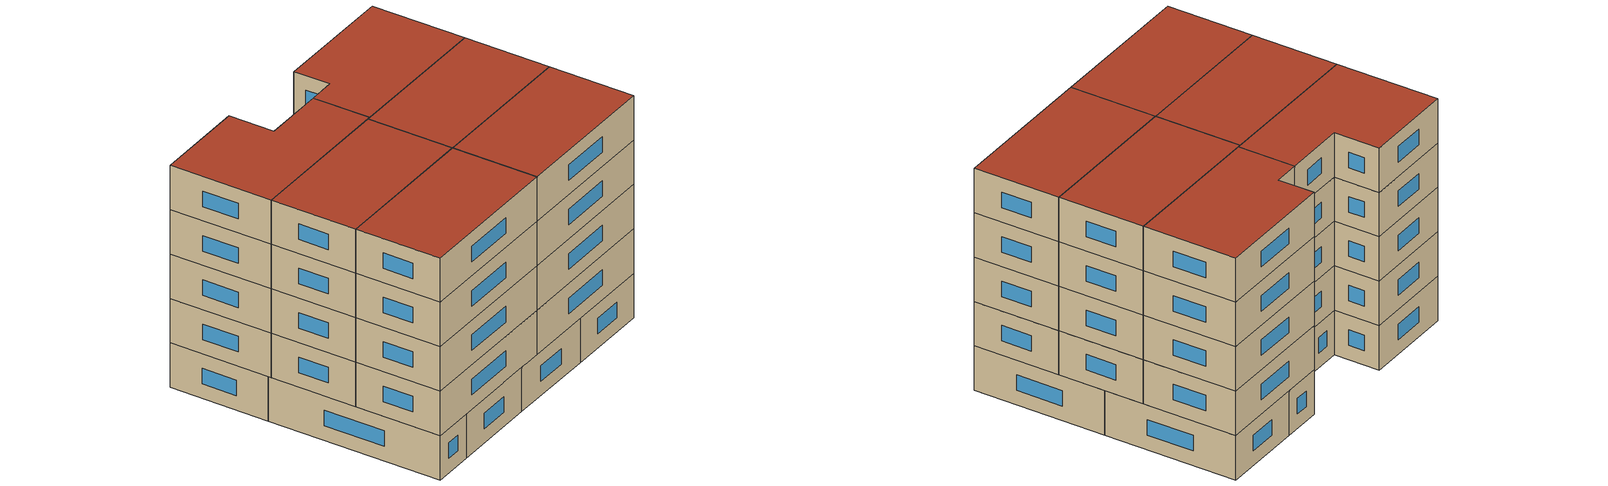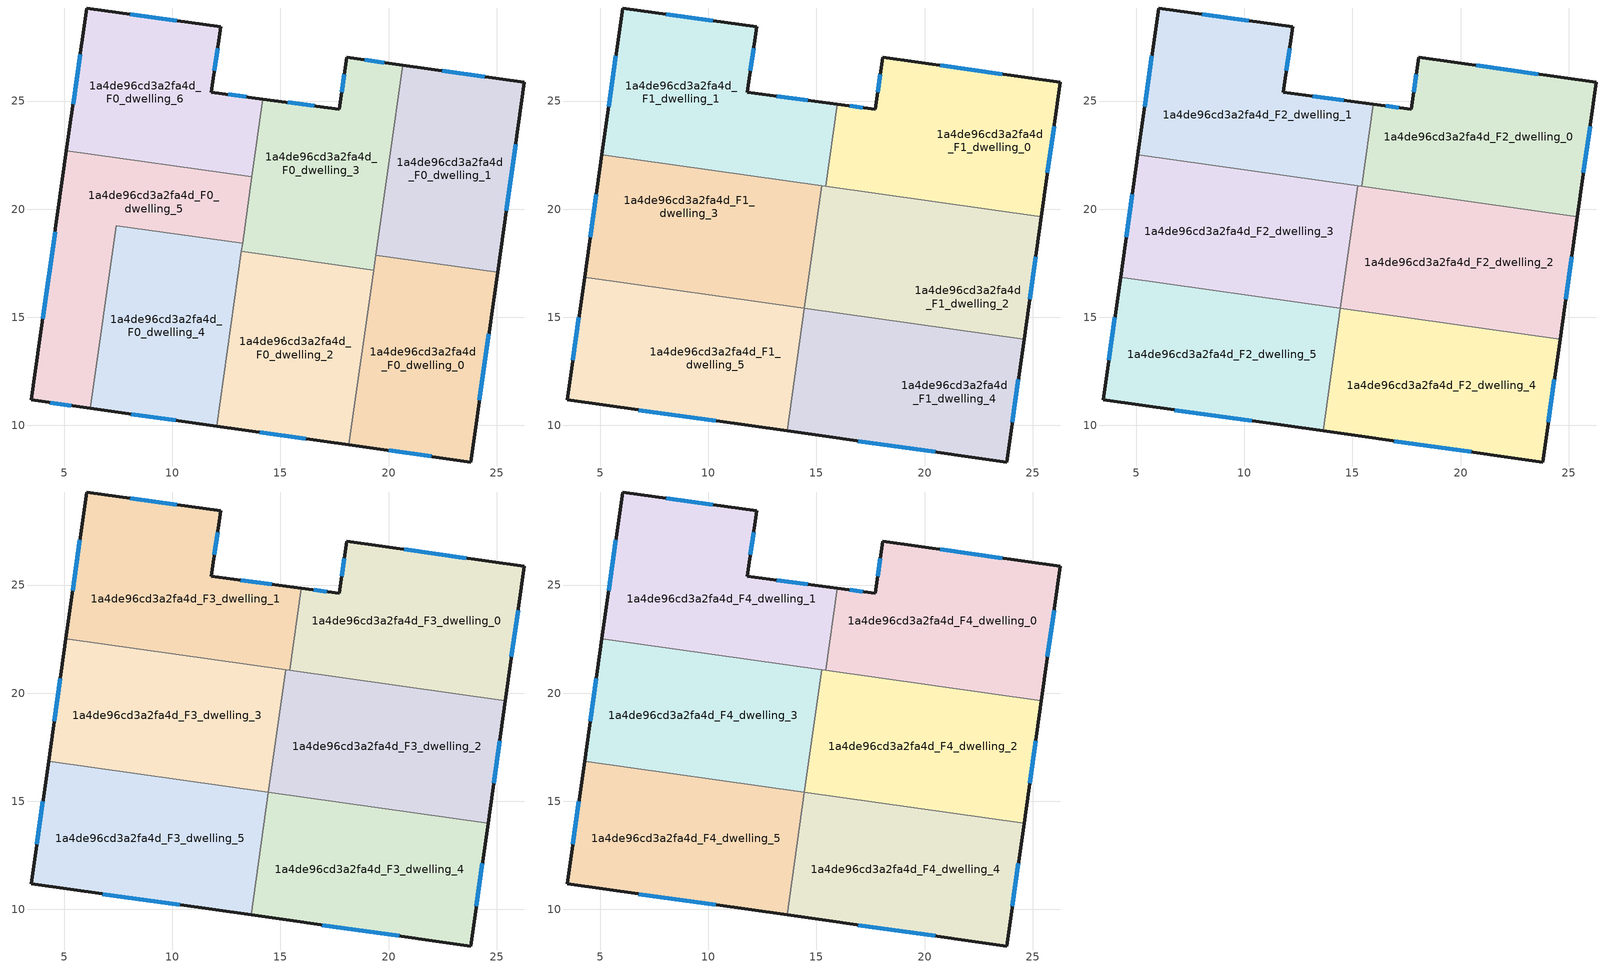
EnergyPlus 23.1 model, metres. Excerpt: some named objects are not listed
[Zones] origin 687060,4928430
1a4de96cd3a2fa4d_F0_dwelling_0
 floor ground (EU_floor_Construction): 25.04,17.08 23.8,8.31 18.17,9.11 19.41,17.88 z0
 wall outside (EU_wall_Construction): 18.17,9.11 23.8,8.31 25.04,17.08 z0:3
 wall to 1a4de96cd3a2fa4d_F0_dwelling_1 (EU_wall_Construction): 25.04,17.08 19.41,17.88 z0:3
 wall to 1a4de96cd3a2fa4d_F0_dwelling_2 (EU_wall_Construction): 19.31,17.18 18.17,9.11 z0:3
 wall to 1a4de96cd3a2fa4d_F0_dwelling_3 (EU_wall_Construction): 19.41,17.88 19.31,17.18 z0:3
 window (EU_Window_Construction): 24.2,11.16 24.64,14.23 / 20,8.85 21.97,8.57 z0.98:2.02
1a4de96cd3a2fa4d_F0_dwelling_1
 floor ground (EU_floor_Construction): 26.27,25.86 25.04,17.08 19.41,17.88 20.65,26.66 z0
 wall outside (EU_wall_Construction): 25.04,17.08 26.27,25.86 20.65,26.66 z0:3
 wall to 1a4de96cd3a2fa4d_F0_dwelling_3 (EU_wall_Construction): 20.65,26.66 19.41,17.88 z0:3
 window (EU_Window_Construction): 25.44,19.94 25.87,23.01 / 24.44,26.12 22.48,26.4 z0.98:2.02
1a4de96cd3a2fa4d_F0_dwelling_2
 floor ground (EU_floor_Construction): 19.31,17.18 18.17,9.11 12.06,9.97 13.2,18.05 z0
 wall outside (EU_wall_Construction): 12.06,9.97 18.17,9.11 z0:3
 wall to 1a4de96cd3a2fa4d_F0_dwelling_3 (EU_wall_Construction): 19.31,17.18 13.2,18.05 z0:3
 wall to 1a4de96cd3a2fa4d_F0_dwelling_4 (EU_wall_Construction): 13.2,18.05 12.06,9.97 z0:3
 window (EU_Window_Construction): 14.04,9.69 16.18,9.39 z0.98:2.02
 ceiling adiabatic (EU_roof_Construction): 18.97,14.78 19.31,17.18 14.78,17.82 14.44,15.42 12.86,15.64 12.06,9.97 13.64,9.75 14.44,15.42 z3
1a4de96cd3a2fa4d_F0_dwelling_3
 floor ground (EU_floor_Construction): 20.65,26.66 19.31,17.18 13.2,18.05 14.19,25.09 17.72,24.62 18.06,27.02 z0
 wall outside (EU_wall_Construction): 20.65,26.66 18.06,27.02 17.72,24.62 14.19,25.09 z0:3
 wall to 1a4de96cd3a2fa4d_F0_dwelling_6 (EU_wall_Construction): 14.19,25.09 13.68,21.49 z0:3
 wall to 1a4de96cd3a2fa4d_F0_dwelling_5 (EU_wall_Construction): 13.68,21.49 13.25,18.42 z0:3
 wall to 1a4de96cd3a2fa4d_F0_dwelling_4 (EU_wall_Construction): 13.25,18.42 13.2,18.05 z0:3
 window (EU_Window_Construction): 16.57,24.77 15.34,24.94 / 17.95,26.24 17.83,25.4 / 19.81,26.77 18.9,26.9 z0.98:2.02
1a4de96cd3a2fa4d_F0_dwelling_4
 floor ground (EU_floor_Construction): 13.25,18.42 12.06,9.97 6.21,10.8 7.4,19.24 z0
 wall outside (EU_wall_Construction): 6.21,10.8 12.06,9.97 z0:3
 wall to 1a4de96cd3a2fa4d_F0_dwelling_5 (EU_wall_Construction): 13.25,18.42 7.4,19.24 6.21,10.8 z0:3
 window (EU_Window_Construction): 8.11,10.53 10.15,10.24 z0.98:2.02
 ceiling adiabatic (EU_roof_Construction): 12.06,9.97 12.86,15.64 7.01,16.47 6.21,10.8 z3
1a4de96cd3a2fa4d_F0_dwelling_5
 floor ground (EU_floor_Construction): 13.68,21.49 13.25,18.42 7.4,19.24 6.21,10.8 3.48,11.18 5.11,22.71 z0
 wall outside (EU_wall_Construction): 5.11,22.71 3.48,11.18 6.21,10.8 z0:3
 wall to 1a4de96cd3a2fa4d_F0_dwelling_6 (EU_wall_Construction): 13.68,21.49 5.11,22.71 z0:3
 window (EU_Window_Construction): 4.37,11.06 5.32,10.92 / 4.58,18.96 4.01,14.93 z0.98:2.02
1a4de96cd3a2fa4d_F0_dwelling_6
 floor ground (EU_floor_Construction): 12.23,28.43 11.8,25.41 14.19,25.09 13.68,21.49 5.11,22.71 6.04,29.3 z0
 wall outside (EU_wall_Construction): 14.19,25.09 11.8,25.41 12.23,28.43 6.04,29.3 5.11,22.71 z0:3
 window (EU_Window_Construction): 5.74,27.16 5.41,24.85 / 10.22,28.71 8.06,29.02 / 11.94,26.39 12.09,27.45 / 13.41,25.2 12.58,25.31 z0.98:2.02
1a4de96cd3a2fa4d_F1_dwelling_0
 floor to 1a4de96cd3a2fa4d_F0_dwelling_1 (EU_floor_Construction): 26.27,25.86 25.4,19.66 19.77,20.45 20.65,26.66 z3
 floor to 1a4de96cd3a2fa4d_F0_dwelling_3 (EU_floor_Construction): 20.65,26.66 19.77,20.45 15.43,21.07 15.96,24.86 17.72,24.62 18.06,27.02 z3
 wall outside (EU_wall_Construction): 25.4,19.66 26.27,25.86 18.06,27.02 17.72,24.62 15.96,24.86 z3:6
 wall to 1a4de96cd3a2fa4d_F1_dwelling_1 (EU_wall_Construction): 15.96,24.86 15.43,21.07 z3:6
 wall to 1a4de96cd3a2fa4d_F1_dwelling_2 (EU_wall_Construction): 15.43,21.07 25.4,19.66 z3:6
 window (EU_Window_Construction): 17.15,24.7 16.54,24.78 / 17.95,26.24 17.83,25.4 / 23.6,26.24 20.73,26.64 / 25.68,21.67 25.99,23.84 z3.98:5.02
1a4de96cd3a2fa4d_F1_dwelling_1
 floor to 1a4de96cd3a2fa4d_F0_dwelling_6 (EU_floor_Construction): 12.23,28.43 11.8,25.41 14.19,25.09 13.68,21.49 5.11,22.7 6.04,29.3 z3
 floor to 1a4de96cd3a2fa4d_F0_dwelling_3 (EU_floor_Construction): 15.96,24.86 15.43,21.07 13.66,21.31 14.19,25.09 z3
 floor to 1a4de96cd3a2fa4d_F0_dwelling_5 (EU_floor_Construction): 13.68,21.49 13.66,21.32 5.08,22.53 5.11,22.7 z3
 wall outside (EU_wall_Construction): 15.96,24.86 11.8,25.41 12.23,28.43 6.04,29.3 5.08,22.53 z3:6
 wall to 1a4de96cd3a2fa4d_F1_dwelling_3 (EU_wall_Construction): 5.08,22.53 15.24,21.09 z3:6
 wall to 1a4de96cd3a2fa4d_F1_dwelling_2 (EU_wall_Construction): 15.24,21.09 15.43,21.06 z3:6
 window (EU_Window_Construction): 11.94,26.39 12.09,27.45 / 14.61,25.04 13.16,25.23 / 5.73,27.1 5.4,24.73 / 10.22,28.71 8.06,29.02 z3.98:5.02
1a4de96cd3a2fa4d_F1_dwelling_2
 floor to 1a4de96cd3a2fa4d_F0_dwelling_0 (EU_floor_Construction): 25.04,17.08 24.6,13.98 18.97,14.78 19.41,17.88 z3
 floor to 1a4de96cd3a2fa4d_F0_dwelling_1 (EU_floor_Construction): 25.4,19.66 25.04,17.08 19.41,17.88 19.77,20.45 z3
 floor to 1a4de96cd3a2fa4d_F0_dwelling_3 (EU_floor_Construction): 19.77,20.45 19.31,17.18 14.78,17.82 15.24,21.09 z3
 floor adiabatic (EU_floor_Construction): 19.31,17.18 18.97,14.78 14.44,15.42 14.78,17.82 z3
 wall outside (EU_wall_Construction): 24.6,13.98 25.4,19.66 z3:6
 wall to 1a4de96cd3a2fa4d_F1_dwelling_3 (EU_wall_Construction): 15.24,21.09 14.44,15.42 z3:6
 wall to 1a4de96cd3a2fa4d_F1_dwelling_4 (EU_wall_Construction): 14.44,15.42 24.6,13.98 z3:6
 window (EU_Window_Construction): 24.86,15.83 25.14,17.81 z3.98:5.02
1a4de96cd3a2fa4d_F1_dwelling_3
 floor to 1a4de96cd3a2fa4d_F0_dwelling_3 (EU_floor_Construction): 15.24,21.09 14.78,17.82 13.2,18.05 13.66,21.31 z3
 floor to 1a4de96cd3a2fa4d_F0_dwelling_5 (EU_floor_Construction): 13.66,21.31 13.25,18.42 7.4,19.24 7.01,16.47 4.28,16.85 5.08,22.53 z3
 floor to 1a4de96cd3a2fa4d_F0_dwelling_4 (EU_floor_Construction): 13.25,18.42 12.86,15.64 7.01,16.47 7.4,19.24 z3
 floor to 1a4de96cd3a2fa4d_F0_dwelling_2 (EU_floor_Construction): 14.78,17.82 14.44,15.42 12.86,15.64 13.2,18.05 z3
 wall outside (EU_wall_Construction): 5.08,22.53 4.28,16.85 z3:6
 wall to 1a4de96cd3a2fa4d_F1_dwelling_5 (EU_wall_Construction): 4.28,16.85 14.44,15.42 z3:6
 window (EU_Window_Construction): 4.82,20.68 4.54,18.7 z3.98:5.02
1a4de96cd3a2fa4d_F1_dwelling_4
 floor to 1a4de96cd3a2fa4d_F0_dwelling_0 (EU_floor_Construction): 24.6,13.98 23.8,8.31 18.17,9.11 18.97,14.78 z3
 floor to 1a4de96cd3a2fa4d_F0_dwelling_2 (EU_floor_Construction): 18.97,14.78 18.17,9.11 13.64,9.75 14.44,15.42 z3
 wall outside (EU_wall_Construction): 13.64,9.75 23.8,8.31 24.6,13.98 z3:6
 wall to 1a4de96cd3a2fa4d_F1_dwelling_5 (EU_wall_Construction): 14.44,15.42 13.64,9.75 z3:6
 window (EU_Window_Construction): 24.06,10.16 24.34,12.14 / 16.95,9.28 20.5,8.78 z3.98:5.02
1a4de96cd3a2fa4d_F1_dwelling_5
 floor to 1a4de96cd3a2fa4d_F0_dwelling_5 (EU_floor_Construction): 7.01,16.47 6.21,10.8 3.48,11.18 4.28,16.85 z3
 floor adiabatic (EU_floor_Construction): 14.44,15.42 13.64,9.75 6.21,10.8 7.01,16.47 z3
 wall outside (EU_wall_Construction): 4.28,16.85 3.48,11.18 13.64,9.75 z3:6
 window (EU_Window_Construction): 6.79,10.71 10.34,10.21 / 4.02,15.01 3.74,13.03 z3.98:5.02
1a4de96cd3a2fa4d_F2_dwelling_0
 floor to 1a4de96cd3a2fa4d_F1_dwelling_0 (EU_floor_Construction): 26.27,25.86 25.4,19.66 15.43,21.07 15.96,24.86 17.72,24.62 18.06,27.02 z6
 wall outside (EU_wall_Construction): 25.4,19.66 26.27,25.86 18.06,27.02 17.72,24.62 15.96,24.86 z6:9
 wall to 1a4de96cd3a2fa4d_F2_dwelling_1 (EU_wall_Construction): 15.96,24.86 15.43,21.07 z6:9
 wall to 1a4de96cd3a2fa4d_F2_dwelling_2 (EU_wall_Construction): 15.43,21.07 25.4,19.66 z6:9
 window (EU_Window_Construction): 17.15,24.7 16.54,24.78 / 17.95,26.24 17.83,25.4 / 23.6,26.24 20.73,26.64 / 25.68,21.67 25.99,23.84 z6.98:8.02
1a4de96cd3a2fa4d_F2_dwelling_1
 floor to 1a4de96cd3a2fa4d_F1_dwelling_1 (EU_floor_Construction): 12.23,28.43 11.8,25.41 15.96,24.86 15.43,21.07 5.08,22.53 6.04,29.3 z6
 wall outside (EU_wall_Construction): 15.96,24.86 11.8,25.41 12.23,28.43 6.04,29.3 5.08,22.53 z6:9
 wall to 1a4de96cd3a2fa4d_F2_dwelling_3 (EU_wall_Construction): 5.08,22.53 15.24,21.09 z6:9
 wall to 1a4de96cd3a2fa4d_F2_dwelling_2 (EU_wall_Construction): 15.24,21.09 15.43,21.06 z6:9
 window (EU_Window_Construction): 11.94,26.39 12.09,27.45 / 14.61,25.04 13.16,25.23 / 5.73,27.1 5.4,24.73 / 10.22,28.71 8.06,29.02 z6.98:8.02
1a4de96cd3a2fa4d_F2_dwelling_2
 floor to 1a4de96cd3a2fa4d_F1_dwelling_2 (EU_floor_Construction): 25.4,19.66 24.6,13.98 14.44,15.42 15.24,21.09 z6
 wall outside (EU_wall_Construction): 24.6,13.98 25.4,19.66 z6:9
 wall to 1a4de96cd3a2fa4d_F2_dwelling_3 (EU_wall_Construction): 15.24,21.09 14.44,15.42 z6:9
 wall to 1a4de96cd3a2fa4d_F2_dwelling_4 (EU_wall_Construction): 14.44,15.42 24.6,13.98 z6:9
 window (EU_Window_Construction): 24.86,15.83 25.14,17.81 z6.98:8.02
1a4de96cd3a2fa4d_F2_dwelling_3
 floor to 1a4de96cd3a2fa4d_F1_dwelling_3 (EU_floor_Construction): 15.24,21.09 14.44,15.42 4.28,16.85 5.08,22.53 z6
 wall outside (EU_wall_Construction): 5.08,22.53 4.28,16.85 z6:9
 wall to 1a4de96cd3a2fa4d_F2_dwelling_5 (EU_wall_Construction): 4.28,16.85 14.44,15.42 z6:9
 window (EU_Window_Construction): 4.82,20.68 4.54,18.7 z6.98:8.02
1a4de96cd3a2fa4d_F2_dwelling_4
 floor to 1a4de96cd3a2fa4d_F1_dwelling_4 (EU_floor_Construction): 24.6,13.98 23.8,8.31 13.64,9.75 14.44,15.42 z6
 wall outside (EU_wall_Construction): 13.64,9.75 23.8,8.31 24.6,13.98 z6:9
 wall to 1a4de96cd3a2fa4d_F2_dwelling_5 (EU_wall_Construction): 14.44,15.42 13.64,9.75 z6:9
 window (EU_Window_Construction): 24.06,10.16 24.34,12.14 / 16.95,9.28 20.5,8.78 z6.98:8.02
1a4de96cd3a2fa4d_F2_dwelling_5
 floor to 1a4de96cd3a2fa4d_F1_dwelling_5 (EU_floor_Construction): 14.44,15.42 13.64,9.75 3.48,11.18 4.28,16.85 z6
 wall outside (EU_wall_Construction): 4.28,16.85 3.48,11.18 13.64,9.75 z6:9
 window (EU_Window_Construction): 6.79,10.71 10.34,10.21 / 4.02,15.01 3.74,13.03 z6.98:8.02
1a4de96cd3a2fa4d_F3_dwelling_0
 floor to 1a4de96cd3a2fa4d_F2_dwelling_0 (EU_floor_Construction): 26.27,25.86 25.4,19.66 15.43,21.07 15.96,24.86 17.72,24.62 18.06,27.02 z9
 wall outside (EU_wall_Construction): 25.4,19.66 26.27,25.86 18.06,27.02 17.72,24.62 15.96,24.86 z9:12
 wall to 1a4de96cd3a2fa4d_F3_dwelling_1 (EU_wall_Construction): 15.96,24.86 15.43,21.07 z9:12
 wall to 1a4de96cd3a2fa4d_F3_dwelling_2 (EU_wall_Construction): 15.43,21.07 25.4,19.66 z9:12
 window (EU_Window_Construction): 17.15,24.7 16.54,24.78 / 17.95,26.24 17.83,25.4 / 23.6,26.24 20.73,26.64 / 25.68,21.67 25.99,23.84 z9.98:11.02
1a4de96cd3a2fa4d_F3_dwelling_1
 floor to 1a4de96cd3a2fa4d_F2_dwelling_1 (EU_floor_Construction): 12.23,28.43 11.8,25.41 15.96,24.86 15.43,21.07 5.08,22.53 6.04,29.3 z9
 wall outside (EU_wall_Construction): 15.96,24.86 11.8,25.41 12.23,28.43 6.04,29.3 5.08,22.53 z9:12
 wall to 1a4de96cd3a2fa4d_F3_dwelling_3 (EU_wall_Construction): 5.08,22.53 15.24,21.09 z9:12
 wall to 1a4de96cd3a2fa4d_F3_dwelling_2 (EU_wall_Construction): 15.24,21.09 15.43,21.06 z9:12
 window (EU_Window_Construction): 11.94,26.39 12.09,27.45 / 14.61,25.04 13.16,25.23 / 5.73,27.1 5.4,24.73 / 10.22,28.71 8.06,29.02 z9.98:11.02
1a4de96cd3a2fa4d_F3_dwelling_2
 floor to 1a4de96cd3a2fa4d_F2_dwelling_2 (EU_floor_Construction): 25.4,19.66 24.6,13.98 14.44,15.42 15.24,21.09 z9
 wall outside (EU_wall_Construction): 24.6,13.98 25.4,19.66 z9:12
 wall to 1a4de96cd3a2fa4d_F3_dwelling_3 (EU_wall_Construction): 15.24,21.09 14.44,15.42 z9:12
 wall to 1a4de96cd3a2fa4d_F3_dwelling_4 (EU_wall_Construction): 14.44,15.42 24.6,13.98 z9:12
 window (EU_Window_Construction): 24.86,15.83 25.14,17.81 z9.98:11.02
1a4de96cd3a2fa4d_F3_dwelling_3
 floor to 1a4de96cd3a2fa4d_F2_dwelling_3 (EU_floor_Construction): 15.24,21.09 14.44,15.42 4.28,16.85 5.08,22.53 z9
 wall outside (EU_wall_Construction): 5.08,22.53 4.28,16.85 z9:12
 wall to 1a4de96cd3a2fa4d_F3_dwelling_5 (EU_wall_Construction): 4.28,16.85 14.44,15.42 z9:12
 window (EU_Window_Construction): 4.82,20.68 4.54,18.7 z9.98:11.02
1a4de96cd3a2fa4d_F3_dwelling_4
 floor to 1a4de96cd3a2fa4d_F2_dwelling_4 (EU_floor_Construction): 24.6,13.98 23.8,8.31 13.64,9.75 14.44,15.42 z9
 wall outside (EU_wall_Construction): 13.64,9.75 23.8,8.31 24.6,13.98 z9:12
 wall to 1a4de96cd3a2fa4d_F3_dwelling_5 (EU_wall_Construction): 14.44,15.42 13.64,9.75 z9:12
 window (EU_Window_Construction): 24.06,10.16 24.34,12.14 / 16.95,9.28 20.5,8.78 z9.98:11.02
1a4de96cd3a2fa4d_F3_dwelling_5
 floor to 1a4de96cd3a2fa4d_F2_dwelling_5 (EU_floor_Construction): 14.44,15.42 13.64,9.75 3.48,11.18 4.28,16.85 z9
 wall outside (EU_wall_Construction): 4.28,16.85 3.48,11.18 13.64,9.75 z9:12
 window (EU_Window_Construction): 6.79,10.71 10.34,10.21 / 4.02,15.01 3.74,13.03 z9.98:11.02
1a4de96cd3a2fa4d_F4_dwelling_0
 floor to 1a4de96cd3a2fa4d_F3_dwelling_0 (EU_floor_Construction): 26.27,25.86 25.4,19.66 15.43,21.07 15.96,24.86 17.72,24.62 18.06,27.02 z12
 wall outside (EU_wall_Construction): 25.4,19.66 26.27,25.86 18.06,27.02 17.72,24.62 15.96,24.86 z12:15
 wall to 1a4de96cd3a2fa4d_F4_dwelling_1 (EU_wall_Construction): 15.96,24.86 15.43,21.07 z12:15
 wall to 1a4de96cd3a2fa4d_F4_dwelling_2 (EU_wall_Construction): 15.43,21.07 25.4,19.66 z12:15
 window (EU_Window_Construction): 17.15,24.7 16.54,24.78 / 17.95,26.24 17.83,25.4 / 23.6,26.24 20.73,26.64 / 25.68,21.67 25.99,23.84 z12.98:14.02
 roof outside (EU_roof_Construction): 25.4,19.66 26.27,25.86 18.06,27.02 17.72,24.62 15.96,24.86 15.43,21.07 z15
1a4de96cd3a2fa4d_F4_dwelling_1
 floor to 1a4de96cd3a2fa4d_F3_dwelling_1 (EU_floor_Construction): 12.23,28.43 11.8,25.41 15.96,24.86 15.43,21.07 5.08,22.53 6.04,29.3 z12
 wall outside (EU_wall_Construction): 15.96,24.86 11.8,25.41 12.23,28.43 6.04,29.3 5.08,22.53 z12:15
 wall to 1a4de96cd3a2fa4d_F4_dwelling_3 (EU_wall_Construction): 5.08,22.53 15.24,21.09 z12:15
 wall to 1a4de96cd3a2fa4d_F4_dwelling_2 (EU_wall_Construction): 15.24,21.09 15.43,21.06 z12:15
 window (EU_Window_Construction): 11.94,26.39 12.09,27.45 / 14.61,25.04 13.16,25.23 / 5.73,27.1 5.4,24.73 / 10.22,28.71 8.06,29.02 z12.98:14.02
 roof outside (EU_roof_Construction): 15.43,21.07 15.96,24.86 11.8,25.41 12.23,28.43 6.04,29.3 5.08,22.53 z15
1a4de96cd3a2fa4d_F4_dwelling_2
 floor to 1a4de96cd3a2fa4d_F3_dwelling_2 (EU_floor_Construction): 25.4,19.66 24.6,13.98 14.44,15.42 15.24,21.09 z12
 wall outside (EU_wall_Construction): 24.6,13.98 25.4,19.66 z12:15
 wall to 1a4de96cd3a2fa4d_F4_dwelling_3 (EU_wall_Construction): 15.24,21.09 14.44,15.42 z12:15
 wall to 1a4de96cd3a2fa4d_F4_dwelling_4 (EU_wall_Construction): 14.44,15.42 24.6,13.98 z12:15
 window (EU_Window_Construction): 24.86,15.83 25.14,17.81 z12.98:14.02
 roof outside (EU_roof_Construction): 24.6,13.98 25.4,19.66 15.24,21.09 14.44,15.42 z15
1a4de96cd3a2fa4d_F4_dwelling_3
 floor to 1a4de96cd3a2fa4d_F3_dwelling_3 (EU_floor_Construction): 15.24,21.09 14.44,15.42 4.28,16.85 5.08,22.53 z12
 wall outside (EU_wall_Construction): 5.08,22.53 4.28,16.85 z12:15
 wall to 1a4de96cd3a2fa4d_F4_dwelling_5 (EU_wall_Construction): 4.28,16.85 14.44,15.42 z12:15
 window (EU_Window_Construction): 4.82,20.68 4.54,18.7 z12.98:14.02
 roof outside (EU_roof_Construction): 14.44,15.42 15.24,21.09 5.08,22.53 4.28,16.85 z15
1a4de96cd3a2fa4d_F4_dwelling_4
 floor to 1a4de96cd3a2fa4d_F3_dwelling_4 (EU_floor_Construction): 24.6,13.98 23.8,8.31 13.64,9.75 14.44,15.42 z12
 wall outside (EU_wall_Construction): 13.64,9.75 23.8,8.31 24.6,13.98 z12:15
 wall to 1a4de96cd3a2fa4d_F4_dwelling_5 (EU_wall_Construction): 14.44,15.42 13.64,9.75 z12:15
 window (EU_Window_Construction): 24.06,10.16 24.34,12.14 / 16.95,9.28 20.5,8.78 z12.98:14.02
 roof outside (EU_roof_Construction): 23.8,8.31 24.6,13.98 14.44,15.42 13.64,9.75 z15
1a4de96cd3a2fa4d_F4_dwelling_5
 floor to 1a4de96cd3a2fa4d_F3_dwelling_5 (EU_floor_Construction): 14.44,15.42 13.64,9.75 3.48,11.18 4.28,16.85 z12
 wall outside (EU_wall_Construction): 4.28,16.85 3.48,11.18 13.64,9.75 z12:15
 window (EU_Window_Construction): 6.79,10.71 10.34,10.21 / 4.02,15.01 3.74,13.03 z12.98:14.02
 roof outside (EU_roof_Construction): 13.64,9.75 14.44,15.42 4.28,16.85 3.48,11.18 z15
[Building]
EU S2 Campaign: North Axis=0; Terrain=City; Solar Distribution=FullExterior
[Site:Location]
Bologna: Latitude=44.5; Longitude=11.25; Time Zone=1; Elevation=37
[SizingPeriod:WeatherFileDays]
AnnualSizingPeriod: Begin Month=1; Begin Day of Month=1; End Month=12; End Day of Month=31; Day of Week for Start Day=Monday; Use Weather File Daylight Saving Period=No; Use Weather File Rain and Snow Indicators=No
[MATERIAL]
EU_InternalMass_Material: Roughness=MediumRough; Thickness=0.1; Conductivity=1; Density=1800; Specific Heat=900; Thermal Absorptance=0.9; Solar Absorptance=0.7; Visible Absorptance=0.7
[MATERIAL:NOMASS] Roughness=MediumRough; Thermal Absorptance=0.9; Solar Absorptance=0.7; Visible Absorptance=0.7
Name | Thermal Resistance
EU_wall_NoMass | 0.905828
EU_roof_NoMass | 0.37593
EU_floor_NoMass | 0.67114
[WINDOWMATERIAL:SIMPLEGLAZINGSYSTEM]
EU_Window_SimpleGlazing: UFactor=4.52486; Solar Heat Gain Coefficient=0.85; Visible Transmittance=0.85
[CONSTRUCTION]
EU_wall_Construction: EU_wall_NoMass
EU_roof_Construction: EU_roof_NoMass
EU_floor_Construction: EU_floor_NoMass
EU_Window_Construction: EU_Window_SimpleGlazing
EU_InternalMass_Construction: EU_InternalMass_Material
[ZONE] Type=1; Multiplier=1; Ceiling Height=autocalculate; Floor Area=autocalculate; Part of Total Floor Area=Yes
Name | Volume
1a4de96cd3a2fa4d_F0_dwelling_0 | 151.14
1a4de96cd3a2fa4d_F1_dwelling_0; 1a4de96cd3a2fa4d_F2_dwelling_0; 1a4de96cd3a2fa4d_F3_dwelling_0; 1a4de96cd3a2fa4d_F4_dwelling_0 | 176.328
1a4de96cd3a2fa4d_F0_dwelling_1 | 151.147
1a4de96cd3a2fa4d_F1_dwelling_1; 1a4de96cd3a2fa4d_F2_dwelling_1; 1a4de96cd3a2fa4d_F3_dwelling_1; 1a4de96cd3a2fa4d_F4_dwelling_1 | 176.321
1a4de96cd3a2fa4d_F0_dwelling_2 | 151.107
1a4de96cd3a2fa4d_F1_dwelling_2; 1a4de96cd3a2fa4d_F2_dwelling_2; 1a4de96cd3a2fa4d_F3_dwelling_2; 1a4de96cd3a2fa4d_F4_dwelling_2 | 176.323
1a4de96cd3a2fa4d_F0_dwelling_3 | 151.104
1a4de96cd3a2fa4d_F1_dwelling_3; 1a4de96cd3a2fa4d_F2_dwelling_3; 1a4de96cd3a2fa4d_F3_dwelling_3; 1a4de96cd3a2fa4d_F4_dwelling_3 | 176.305
1a4de96cd3a2fa4d_F0_dwelling_4 | 151.142
1a4de96cd3a2fa4d_F1_dwelling_4; 1a4de96cd3a2fa4d_F2_dwelling_4; 1a4de96cd3a2fa4d_F3_dwelling_4; 1a4de96cd3a2fa4d_F4_dwelling_4 | 176.315
1a4de96cd3a2fa4d_F0_dwelling_5 | 151.143
1a4de96cd3a2fa4d_F1_dwelling_5; 1a4de96cd3a2fa4d_F2_dwelling_5; 1a4de96cd3a2fa4d_F3_dwelling_5; 1a4de96cd3a2fa4d_F4_dwelling_5 | 176.314
1a4de96cd3a2fa4d_F0_dwelling_6 | 151.115
[INTERNALMASS] Construction=EU_InternalMass_Construction
Name | Zone or ZoneList | Surface Area
1a4de96cd3a2fa4d_F0_dwelling_0_EU_InternalMass | 1a4de96cd3a2fa4d_F0_dwelling_0 | 50.3813
1a4de96cd3a2fa4d_F0_dwelling_1_EU_InternalMass | 1a4de96cd3a2fa4d_F0_dwelling_1 | 50.3816
1a4de96cd3a2fa4d_F0_dwelling_2_EU_InternalMass | 1a4de96cd3a2fa4d_F0_dwelling_2 | 50.3704
1a4de96cd3a2fa4d_F0_dwelling_3_EU_InternalMass | 1a4de96cd3a2fa4d_F0_dwelling_3 | 50.3702
1a4de96cd3a2fa4d_F0_dwelling_4_EU_InternalMass | 1a4de96cd3a2fa4d_F0_dwelling_4 | 50.381
1a4de96cd3a2fa4d_F0_dwelling_5_EU_InternalMass | 1a4de96cd3a2fa4d_F0_dwelling_5 | 50.3808
1a4de96cd3a2fa4d_F0_dwelling_6_EU_InternalMass | 1a4de96cd3a2fa4d_F0_dwelling_6 | 50.3723
1a4de96cd3a2fa4d_F1_dwelling_0_EU_InternalMass | 1a4de96cd3a2fa4d_F1_dwelling_0 | 58.7759
1a4de96cd3a2fa4d_F1_dwelling_1_EU_InternalMass | 1a4de96cd3a2fa4d_F1_dwelling_1 | 58.7742
1a4de96cd3a2fa4d_F1_dwelling_2_EU_InternalMass | 1a4de96cd3a2fa4d_F1_dwelling_2 | 58.7743
1a4de96cd3a2fa4d_F1_dwelling_3_EU_InternalMass | 1a4de96cd3a2fa4d_F1_dwelling_3 | 58.7682
1a4de96cd3a2fa4d_F1_dwelling_4_EU_InternalMass | 1a4de96cd3a2fa4d_F1_dwelling_4 | 58.772
1a4de96cd3a2fa4d_F1_dwelling_5_EU_InternalMass | 1a4de96cd3a2fa4d_F1_dwelling_5 | 58.7713
1a4de96cd3a2fa4d_F2_dwelling_0_EU_InternalMass | 1a4de96cd3a2fa4d_F2_dwelling_0 | 58.7759
1a4de96cd3a2fa4d_F2_dwelling_1_EU_InternalMass | 1a4de96cd3a2fa4d_F2_dwelling_1 | 58.7742
1a4de96cd3a2fa4d_F2_dwelling_2_EU_InternalMass | 1a4de96cd3a2fa4d_F2_dwelling_2 | 58.7743
1a4de96cd3a2fa4d_F2_dwelling_3_EU_InternalMass | 1a4de96cd3a2fa4d_F2_dwelling_3 | 58.7682
1a4de96cd3a2fa4d_F2_dwelling_4_EU_InternalMass | 1a4de96cd3a2fa4d_F2_dwelling_4 | 58.772
1a4de96cd3a2fa4d_F2_dwelling_5_EU_InternalMass | 1a4de96cd3a2fa4d_F2_dwelling_5 | 58.7713
1a4de96cd3a2fa4d_F3_dwelling_0_EU_InternalMass | 1a4de96cd3a2fa4d_F3_dwelling_0 | 58.7759
1a4de96cd3a2fa4d_F3_dwelling_1_EU_InternalMass | 1a4de96cd3a2fa4d_F3_dwelling_1 | 58.7742
1a4de96cd3a2fa4d_F3_dwelling_2_EU_InternalMass | 1a4de96cd3a2fa4d_F3_dwelling_2 | 58.7743
1a4de96cd3a2fa4d_F3_dwelling_3_EU_InternalMass | 1a4de96cd3a2fa4d_F3_dwelling_3 | 58.7682
1a4de96cd3a2fa4d_F3_dwelling_4_EU_InternalMass | 1a4de96cd3a2fa4d_F3_dwelling_4 | 58.772
1a4de96cd3a2fa4d_F3_dwelling_5_EU_InternalMass | 1a4de96cd3a2fa4d_F3_dwelling_5 | 58.7713
1a4de96cd3a2fa4d_F4_dwelling_0_EU_InternalMass | 1a4de96cd3a2fa4d_F4_dwelling_0 | 58.7759
1a4de96cd3a2fa4d_F4_dwelling_1_EU_InternalMass | 1a4de96cd3a2fa4d_F4_dwelling_1 | 58.7742
1a4de96cd3a2fa4d_F4_dwelling_2_EU_InternalMass | 1a4de96cd3a2fa4d_F4_dwelling_2 | 58.7743
1a4de96cd3a2fa4d_F4_dwelling_3_EU_InternalMass | 1a4de96cd3a2fa4d_F4_dwelling_3 | 58.7682
1a4de96cd3a2fa4d_F4_dwelling_4_EU_InternalMass | 1a4de96cd3a2fa4d_F4_dwelling_4 | 58.772
1a4de96cd3a2fa4d_F4_dwelling_5_EU_InternalMass | 1a4de96cd3a2fa4d_F4_dwelling_5 | 58.7713
[OTHEREQUIPMENT] Fuel Type=Electricity; Design Level Calculation Method=Watts/Area; Power per Zone Floor Area=1; Fraction Latent=0; Fraction Radiant=0; Fraction Lost=0; Carbon Dioxide Generation Rate=0; EndUse Subcategory=EU_Step8_InternalGains
Name | Zone or ZoneList or Space or SpaceList | Schedule
EU_Step8_InternalGain_1a4de96cd3a2fa4d_F0_dwelling_0_f000 | 1a4de96cd3a2fa4d_F0_dwelling_0 | EU_Step8_GainSchedule_1a4de96cd3a2fa4d_F0_dwelling_0_f000
EU_Step8_InternalGain_1a4de96cd3a2fa4d_F0_dwelling_1_f000 | 1a4de96cd3a2fa4d_F0_dwelling_1 | EU_Step8_GainSchedule_1a4de96cd3a2fa4d_F0_dwelling_1_f000
EU_Step8_InternalGain_1a4de96cd3a2fa4d_F0_dwelling_2_f000 | 1a4de96cd3a2fa4d_F0_dwelling_2 | EU_Step8_GainSchedule_1a4de96cd3a2fa4d_F0_dwelling_2_f000
EU_Step8_InternalGain_1a4de96cd3a2fa4d_F0_dwelling_3_f000 | 1a4de96cd3a2fa4d_F0_dwelling_3 | EU_Step8_GainSchedule_1a4de96cd3a2fa4d_F0_dwelling_3_f000
EU_Step8_InternalGain_1a4de96cd3a2fa4d_F0_dwelling_4_f000 | 1a4de96cd3a2fa4d_F0_dwelling_4 | EU_Step8_GainSchedule_1a4de96cd3a2fa4d_F0_dwelling_4_f000
EU_Step8_InternalGain_1a4de96cd3a2fa4d_F0_dwelling_5_f000 | 1a4de96cd3a2fa4d_F0_dwelling_5 | EU_Step8_GainSchedule_1a4de96cd3a2fa4d_F0_dwelling_5_f000
EU_Step8_InternalGain_1a4de96cd3a2fa4d_F0_dwelling_6_f000 | 1a4de96cd3a2fa4d_F0_dwelling_6 | EU_Step8_GainSchedule_1a4de96cd3a2fa4d_F0_dwelling_6_f000
EU_Step8_InternalGain_1a4de96cd3a2fa4d_F1_dwelling_0_f000 | 1a4de96cd3a2fa4d_F1_dwelling_0 | EU_Step8_GainSchedule_1a4de96cd3a2fa4d_F1_dwelling_0_f000
EU_Step8_InternalGain_1a4de96cd3a2fa4d_F1_dwelling_1_f000 | 1a4de96cd3a2fa4d_F1_dwelling_1 | EU_Step8_GainSchedule_1a4de96cd3a2fa4d_F1_dwelling_1_f000
EU_Step8_InternalGain_1a4de96cd3a2fa4d_F1_dwelling_2_f000 | 1a4de96cd3a2fa4d_F1_dwelling_2 | EU_Step8_GainSchedule_1a4de96cd3a2fa4d_F1_dwelling_2_f000
EU_Step8_InternalGain_1a4de96cd3a2fa4d_F1_dwelling_3_f000 | 1a4de96cd3a2fa4d_F1_dwelling_3 | EU_Step8_GainSchedule_1a4de96cd3a2fa4d_F1_dwelling_3_f000
EU_Step8_InternalGain_1a4de96cd3a2fa4d_F1_dwelling_4_f000 | 1a4de96cd3a2fa4d_F1_dwelling_4 | EU_Step8_GainSchedule_1a4de96cd3a2fa4d_F1_dwelling_4_f000
EU_Step8_InternalGain_1a4de96cd3a2fa4d_F1_dwelling_5_f000 | 1a4de96cd3a2fa4d_F1_dwelling_5 | EU_Step8_GainSchedule_1a4de96cd3a2fa4d_F1_dwelling_5_f000
EU_Step8_InternalGain_1a4de96cd3a2fa4d_F2_dwelling_0_f000 | 1a4de96cd3a2fa4d_F2_dwelling_0 | EU_Step8_GainSchedule_1a4de96cd3a2fa4d_F2_dwelling_0_f000
EU_Step8_InternalGain_1a4de96cd3a2fa4d_F2_dwelling_1_f000 | 1a4de96cd3a2fa4d_F2_dwelling_1 | EU_Step8_GainSchedule_1a4de96cd3a2fa4d_F2_dwelling_1_f000
EU_Step8_InternalGain_1a4de96cd3a2fa4d_F2_dwelling_2_f000 | 1a4de96cd3a2fa4d_F2_dwelling_2 | EU_Step8_GainSchedule_1a4de96cd3a2fa4d_F2_dwelling_2_f000
EU_Step8_InternalGain_1a4de96cd3a2fa4d_F2_dwelling_3_f000 | 1a4de96cd3a2fa4d_F2_dwelling_3 | EU_Step8_GainSchedule_1a4de96cd3a2fa4d_F2_dwelling_3_f000
EU_Step8_InternalGain_1a4de96cd3a2fa4d_F2_dwelling_4_f000 | 1a4de96cd3a2fa4d_F2_dwelling_4 | EU_Step8_GainSchedule_1a4de96cd3a2fa4d_F2_dwelling_4_f000
EU_Step8_InternalGain_1a4de96cd3a2fa4d_F2_dwelling_5_f000 | 1a4de96cd3a2fa4d_F2_dwelling_5 | EU_Step8_GainSchedule_1a4de96cd3a2fa4d_F2_dwelling_5_f000
EU_Step8_InternalGain_1a4de96cd3a2fa4d_F3_dwelling_0_f000 | 1a4de96cd3a2fa4d_F3_dwelling_0 | EU_Step8_GainSchedule_1a4de96cd3a2fa4d_F3_dwelling_0_f000
EU_Step8_InternalGain_1a4de96cd3a2fa4d_F3_dwelling_1_f000 | 1a4de96cd3a2fa4d_F3_dwelling_1 | EU_Step8_GainSchedule_1a4de96cd3a2fa4d_F3_dwelling_1_f000
EU_Step8_InternalGain_1a4de96cd3a2fa4d_F3_dwelling_2_f000 | 1a4de96cd3a2fa4d_F3_dwelling_2 | EU_Step8_GainSchedule_1a4de96cd3a2fa4d_F3_dwelling_2_f000
EU_Step8_InternalGain_1a4de96cd3a2fa4d_F3_dwelling_3_f000 | 1a4de96cd3a2fa4d_F3_dwelling_3 | EU_Step8_GainSchedule_1a4de96cd3a2fa4d_F3_dwelling_3_f000
EU_Step8_InternalGain_1a4de96cd3a2fa4d_F3_dwelling_4_f000 | 1a4de96cd3a2fa4d_F3_dwelling_4 | EU_Step8_GainSchedule_1a4de96cd3a2fa4d_F3_dwelling_4_f000
EU_Step8_InternalGain_1a4de96cd3a2fa4d_F3_dwelling_5_f000 | 1a4de96cd3a2fa4d_F3_dwelling_5 | EU_Step8_GainSchedule_1a4de96cd3a2fa4d_F3_dwelling_5_f000
EU_Step8_InternalGain_1a4de96cd3a2fa4d_F4_dwelling_0_f000 | 1a4de96cd3a2fa4d_F4_dwelling_0 | EU_Step8_GainSchedule_1a4de96cd3a2fa4d_F4_dwelling_0_f000
EU_Step8_InternalGain_1a4de96cd3a2fa4d_F4_dwelling_1_f000 | 1a4de96cd3a2fa4d_F4_dwelling_1 | EU_Step8_GainSchedule_1a4de96cd3a2fa4d_F4_dwelling_1_f000
EU_Step8_InternalGain_1a4de96cd3a2fa4d_F4_dwelling_2_f000 | 1a4de96cd3a2fa4d_F4_dwelling_2 | EU_Step8_GainSchedule_1a4de96cd3a2fa4d_F4_dwelling_2_f000
EU_Step8_InternalGain_1a4de96cd3a2fa4d_F4_dwelling_3_f000 | 1a4de96cd3a2fa4d_F4_dwelling_3 | EU_Step8_GainSchedule_1a4de96cd3a2fa4d_F4_dwelling_3_f000
EU_Step8_InternalGain_1a4de96cd3a2fa4d_F4_dwelling_4_f000 | 1a4de96cd3a2fa4d_F4_dwelling_4 | EU_Step8_GainSchedule_1a4de96cd3a2fa4d_F4_dwelling_4_f000
EU_Step8_InternalGain_1a4de96cd3a2fa4d_F4_dwelling_5_f000 | 1a4de96cd3a2fa4d_F4_dwelling_5 | EU_Step8_GainSchedule_1a4de96cd3a2fa4d_F4_dwelling_5_f000
[ZONEVENTILATION:DESIGNFLOWRATE] Schedule=EU_AlwaysOn; Design Flow Rate Calculation Method=AirChanges/Hour; Air Changes per Hour=0.73129; Ventilation Type=Natural; Fan Pressure Rise=0; Fan Total Efficiency=1; Constant Term Coefficient=1; Temperature Term Coefficient=0; Velocity Term Coefficient=0; Velocity Squared Term Coefficient=0; Minimum Indoor Temperature=-100; Maximum Indoor Temperature=100; Delta Temperature=-100; Minimum Outdoor Temperature=-100; Maximum Outdoor Temperature=100; Maximum Wind Speed=40
Name | Zone or ZoneList or Space or SpaceList
EU_ConstantAir_1a4de96cd3a2fa4d_F0_dwelling_0 | 1a4de96cd3a2fa4d_F0_dwelling_0
EU_ConstantAir_1a4de96cd3a2fa4d_F0_dwelling_1 | 1a4de96cd3a2fa4d_F0_dwelling_1
EU_ConstantAir_1a4de96cd3a2fa4d_F0_dwelling_2 | 1a4de96cd3a2fa4d_F0_dwelling_2
EU_ConstantAir_1a4de96cd3a2fa4d_F0_dwelling_3 | 1a4de96cd3a2fa4d_F0_dwelling_3
EU_ConstantAir_1a4de96cd3a2fa4d_F0_dwelling_4 | 1a4de96cd3a2fa4d_F0_dwelling_4
EU_ConstantAir_1a4de96cd3a2fa4d_F0_dwelling_5 | 1a4de96cd3a2fa4d_F0_dwelling_5
EU_ConstantAir_1a4de96cd3a2fa4d_F0_dwelling_6 | 1a4de96cd3a2fa4d_F0_dwelling_6
EU_ConstantAir_1a4de96cd3a2fa4d_F1_dwelling_0 | 1a4de96cd3a2fa4d_F1_dwelling_0
EU_ConstantAir_1a4de96cd3a2fa4d_F1_dwelling_1 | 1a4de96cd3a2fa4d_F1_dwelling_1
EU_ConstantAir_1a4de96cd3a2fa4d_F1_dwelling_2 | 1a4de96cd3a2fa4d_F1_dwelling_2
EU_ConstantAir_1a4de96cd3a2fa4d_F1_dwelling_3 | 1a4de96cd3a2fa4d_F1_dwelling_3
EU_ConstantAir_1a4de96cd3a2fa4d_F1_dwelling_4 | 1a4de96cd3a2fa4d_F1_dwelling_4
EU_ConstantAir_1a4de96cd3a2fa4d_F1_dwelling_5 | 1a4de96cd3a2fa4d_F1_dwelling_5
EU_ConstantAir_1a4de96cd3a2fa4d_F2_dwelling_0 | 1a4de96cd3a2fa4d_F2_dwelling_0
EU_ConstantAir_1a4de96cd3a2fa4d_F2_dwelling_1 | 1a4de96cd3a2fa4d_F2_dwelling_1
EU_ConstantAir_1a4de96cd3a2fa4d_F2_dwelling_2 | 1a4de96cd3a2fa4d_F2_dwelling_2
EU_ConstantAir_1a4de96cd3a2fa4d_F2_dwelling_3 | 1a4de96cd3a2fa4d_F2_dwelling_3
EU_ConstantAir_1a4de96cd3a2fa4d_F2_dwelling_4 | 1a4de96cd3a2fa4d_F2_dwelling_4
EU_ConstantAir_1a4de96cd3a2fa4d_F2_dwelling_5 | 1a4de96cd3a2fa4d_F2_dwelling_5
EU_ConstantAir_1a4de96cd3a2fa4d_F3_dwelling_0 | 1a4de96cd3a2fa4d_F3_dwelling_0
EU_ConstantAir_1a4de96cd3a2fa4d_F3_dwelling_1 | 1a4de96cd3a2fa4d_F3_dwelling_1
EU_ConstantAir_1a4de96cd3a2fa4d_F3_dwelling_2 | 1a4de96cd3a2fa4d_F3_dwelling_2
EU_ConstantAir_1a4de96cd3a2fa4d_F3_dwelling_3 | 1a4de96cd3a2fa4d_F3_dwelling_3
EU_ConstantAir_1a4de96cd3a2fa4d_F3_dwelling_4 | 1a4de96cd3a2fa4d_F3_dwelling_4
EU_ConstantAir_1a4de96cd3a2fa4d_F3_dwelling_5 | 1a4de96cd3a2fa4d_F3_dwelling_5
EU_ConstantAir_1a4de96cd3a2fa4d_F4_dwelling_0 | 1a4de96cd3a2fa4d_F4_dwelling_0
EU_ConstantAir_1a4de96cd3a2fa4d_F4_dwelling_1 | 1a4de96cd3a2fa4d_F4_dwelling_1
EU_ConstantAir_1a4de96cd3a2fa4d_F4_dwelling_2 | 1a4de96cd3a2fa4d_F4_dwelling_2
EU_ConstantAir_1a4de96cd3a2fa4d_F4_dwelling_3 | 1a4de96cd3a2fa4d_F4_dwelling_3
EU_ConstantAir_1a4de96cd3a2fa4d_F4_dwelling_4 | 1a4de96cd3a2fa4d_F4_dwelling_4
EU_ConstantAir_1a4de96cd3a2fa4d_F4_dwelling_5 | 1a4de96cd3a2fa4d_F4_dwelling_5
[HVACTEMPLATE:ZONE:IDEALLOADSAIRSYSTEM] System Availability Schedule=EU_AlwaysOn; Maximum Heating Supply Air Temperature=50; Minimum Cooling Supply Air Temperature=13; Maximum Heating Supply Air Humidity Ratio=0.0156; Minimum Cooling Supply Air Humidity Ratio=0.0077; Heating Limit=NoLimit; Cooling Limit=NoLimit; Heating Availability Schedule=EU_AlwaysOn; Cooling Availability Schedule=EU_CoolingOff; Dehumidification Control Type=ConstantSensibleHeatRatio; Cooling Sensible Heat Ratio=0.7; Dehumidification Setpoint=60; Humidification Control Type=None; Humidification Setpoint=30; Outdoor Air Method=None; Outdoor Air Flow Rate per Person=0.00944; Outdoor Air Flow Rate per Zone Floor Area=0; Outdoor Air Flow Rate per Zone=0; Demand Controlled Ventilation Type=None; Outdoor Air Economizer Type=NoEconomizer; Heat Recovery Type=None; Sensible Heat Recovery Effectiveness=0.7; Latent Heat Recovery Effectiveness=0.65
Name | Template Thermostat
1a4de96cd3a2fa4d_F0_dwelling_0 | EU_HeatOnly_1a4de96cd3a2fa4d_F0_dwelling_0
1a4de96cd3a2fa4d_F0_dwelling_1 | EU_HeatOnly_1a4de96cd3a2fa4d_F0_dwelling_1
1a4de96cd3a2fa4d_F0_dwelling_2 | EU_HeatOnly_1a4de96cd3a2fa4d_F0_dwelling_2
1a4de96cd3a2fa4d_F0_dwelling_3 | EU_HeatOnly_1a4de96cd3a2fa4d_F0_dwelling_3
1a4de96cd3a2fa4d_F0_dwelling_4 | EU_HeatOnly_1a4de96cd3a2fa4d_F0_dwelling_4
1a4de96cd3a2fa4d_F0_dwelling_5 | EU_HeatOnly_1a4de96cd3a2fa4d_F0_dwelling_5
1a4de96cd3a2fa4d_F0_dwelling_6 | EU_HeatOnly_1a4de96cd3a2fa4d_F0_dwelling_6
1a4de96cd3a2fa4d_F1_dwelling_0 | EU_HeatOnly_1a4de96cd3a2fa4d_F1_dwelling_0
1a4de96cd3a2fa4d_F1_dwelling_1 | EU_HeatOnly_1a4de96cd3a2fa4d_F1_dwelling_1
1a4de96cd3a2fa4d_F1_dwelling_2 | EU_HeatOnly_1a4de96cd3a2fa4d_F1_dwelling_2
1a4de96cd3a2fa4d_F1_dwelling_3 | EU_HeatOnly_1a4de96cd3a2fa4d_F1_dwelling_3
1a4de96cd3a2fa4d_F1_dwelling_4 | EU_HeatOnly_1a4de96cd3a2fa4d_F1_dwelling_4
1a4de96cd3a2fa4d_F1_dwelling_5 | EU_HeatOnly_1a4de96cd3a2fa4d_F1_dwelling_5
1a4de96cd3a2fa4d_F2_dwelling_0 | EU_HeatOnly_1a4de96cd3a2fa4d_F2_dwelling_0
1a4de96cd3a2fa4d_F2_dwelling_1 | EU_HeatOnly_1a4de96cd3a2fa4d_F2_dwelling_1
1a4de96cd3a2fa4d_F2_dwelling_2 | EU_HeatOnly_1a4de96cd3a2fa4d_F2_dwelling_2
1a4de96cd3a2fa4d_F2_dwelling_3 | EU_HeatOnly_1a4de96cd3a2fa4d_F2_dwelling_3
1a4de96cd3a2fa4d_F2_dwelling_4 | EU_HeatOnly_1a4de96cd3a2fa4d_F2_dwelling_4
1a4de96cd3a2fa4d_F2_dwelling_5 | EU_HeatOnly_1a4de96cd3a2fa4d_F2_dwelling_5
1a4de96cd3a2fa4d_F3_dwelling_0 | EU_HeatOnly_1a4de96cd3a2fa4d_F3_dwelling_0
1a4de96cd3a2fa4d_F3_dwelling_1 | EU_HeatOnly_1a4de96cd3a2fa4d_F3_dwelling_1
1a4de96cd3a2fa4d_F3_dwelling_2 | EU_HeatOnly_1a4de96cd3a2fa4d_F3_dwelling_2
1a4de96cd3a2fa4d_F3_dwelling_3 | EU_HeatOnly_1a4de96cd3a2fa4d_F3_dwelling_3
1a4de96cd3a2fa4d_F3_dwelling_4 | EU_HeatOnly_1a4de96cd3a2fa4d_F3_dwelling_4
1a4de96cd3a2fa4d_F3_dwelling_5 | EU_HeatOnly_1a4de96cd3a2fa4d_F3_dwelling_5
1a4de96cd3a2fa4d_F4_dwelling_0 | EU_HeatOnly_1a4de96cd3a2fa4d_F4_dwelling_0
1a4de96cd3a2fa4d_F4_dwelling_1 | EU_HeatOnly_1a4de96cd3a2fa4d_F4_dwelling_1
1a4de96cd3a2fa4d_F4_dwelling_2 | EU_HeatOnly_1a4de96cd3a2fa4d_F4_dwelling_2
1a4de96cd3a2fa4d_F4_dwelling_3 | EU_HeatOnly_1a4de96cd3a2fa4d_F4_dwelling_3
1a4de96cd3a2fa4d_F4_dwelling_4 | EU_HeatOnly_1a4de96cd3a2fa4d_F4_dwelling_4
1a4de96cd3a2fa4d_F4_dwelling_5 | EU_HeatOnly_1a4de96cd3a2fa4d_F4_dwelling_5
[SIZING:ZONE] Zone Cooling Design Supply Air Temperature Input Method=SupplyAirTemperature; Zone Cooling Design Supply Air Temperature=13; Zone Heating Design Supply Air Temperature Input Method=SupplyAirTemperature; Zone Heating Design Supply Air Temperature=50; Zone Cooling Design Supply Air Humidity Ratio=0.008; Zone Heating Design Supply Air Humidity Ratio=0.008; Cooling Design Air Flow Method=DesignDay; Cooling Design Air Flow Rate=0; Cooling Minimum Air Flow per Zone Floor Area=0.000762; Cooling Minimum Air Flow=0; Cooling Minimum Air Flow Fraction=0.2; Heating Design Air Flow Method=DesignDay; Heating Design Air Flow Rate=0; Heating Maximum Air Flow per Zone Floor Area=0.002032; Heating Maximum Air Flow=0.141576; Heating Maximum Air Flow Fraction=0.3; Account for Dedicated Outdoor Air System=No; Dedicated Outdoor Air System Control Strategy=NeutralSupplyAir; Dedicated Outdoor Air Low Setpoint Temperature for Design=autosize; Dedicated Outdoor Air High Setpoint Temperature for Design=autosize; Zone Load Sizing Method=Sensible Load Only No Latent Load; Zone Latent Cooling Design Supply Air Humidity Ratio Input Method=HumidityRatioDifference; Zone Cooling Design Supply Air Humidity Ratio Difference=0.005; Zone Latent Heating Design Supply Air Humidity Ratio Input Method=HumidityRatioDifference; Zone Humidification Design Supply Air Humidity Ratio Difference=0.005
1a4de96cd3a2fa4d_F0_dwelling_0; 1a4de96cd3a2fa4d_F0_dwelling_1; 1a4de96cd3a2fa4d_F0_dwelling_2; 1a4de96cd3a2fa4d_F0_dwelling_3; 1a4de96cd3a2fa4d_F0_dwelling_4; 1a4de96cd3a2fa4d_F0_dwelling_5; 1a4de96cd3a2fa4d_F0_dwelling_6; 1a4de96cd3a2fa4d_F1_dwelling_0; 1a4de96cd3a2fa4d_F1_dwelling_1; 1a4de96cd3a2fa4d_F1_dwelling_2; 1a4de96cd3a2fa4d_F1_dwelling_3; 1a4de96cd3a2fa4d_F1_dwelling_4; 1a4de96cd3a2fa4d_F1_dwelling_5; 1a4de96cd3a2fa4d_F2_dwelling_0; 1a4de96cd3a2fa4d_F2_dwelling_1; 1a4de96cd3a2fa4d_F2_dwelling_2; 1a4de96cd3a2fa4d_F2_dwelling_3; 1a4de96cd3a2fa4d_F2_dwelling_4; 1a4de96cd3a2fa4d_F2_dwelling_5; 1a4de96cd3a2fa4d_F3_dwelling_0; 1a4de96cd3a2fa4d_F3_dwelling_1; 1a4de96cd3a2fa4d_F3_dwelling_2; 1a4de96cd3a2fa4d_F3_dwelling_3; 1a4de96cd3a2fa4d_F3_dwelling_4; 1a4de96cd3a2fa4d_F3_dwelling_5; 1a4de96cd3a2fa4d_F4_dwelling_0; 1a4de96cd3a2fa4d_F4_dwelling_1; 1a4de96cd3a2fa4d_F4_dwelling_2; 1a4de96cd3a2fa4d_F4_dwelling_3; 1a4de96cd3a2fa4d_F4_dwelling_4; 1a4de96cd3a2fa4d_F4_dwelling_5
[SCHEDULE:CONSTANT]
Name | Hourly Value
EU_AlwaysOn | 1
EU_CoolingOff | 0
[SCHEDULE:FILE] Column Number=1; Rows to Skip at Top=0; Number of Hours of Data=8760; Column Separator=Comma; Interpolate to Timestep=No; Minutes per Item=60; Adjust Schedule for Daylight Savings=Yes
Name | File
EU_Step8_GainSchedule_1a4de96cd3a2fa4d_F0_dwelling_0_f000 | ../../schedules/1a4de96cd3a2fa4d/1a4de96cd3a2fa4d_F0_dwelling_0_f000_gain.csv
EU_Step8_GainSchedule_1a4de96cd3a2fa4d_F0_dwelling_1_f000 | ../../schedules/1a4de96cd3a2fa4d/1a4de96cd3a2fa4d_F0_dwelling_1_f000_gain.csv
EU_Step8_GainSchedule_1a4de96cd3a2fa4d_F0_dwelling_2_f000 | ../../schedules/1a4de96cd3a2fa4d/1a4de96cd3a2fa4d_F0_dwelling_2_f000_gain.csv
EU_Step8_GainSchedule_1a4de96cd3a2fa4d_F0_dwelling_3_f000 | ../../schedules/1a4de96cd3a2fa4d/1a4de96cd3a2fa4d_F0_dwelling_3_f000_gain.csv
EU_Step8_GainSchedule_1a4de96cd3a2fa4d_F0_dwelling_4_f000 | ../../schedules/1a4de96cd3a2fa4d/1a4de96cd3a2fa4d_F0_dwelling_4_f000_gain.csv
EU_Step8_GainSchedule_1a4de96cd3a2fa4d_F0_dwelling_5_f000 | ../../schedules/1a4de96cd3a2fa4d/1a4de96cd3a2fa4d_F0_dwelling_5_f000_gain.csv
EU_Step8_GainSchedule_1a4de96cd3a2fa4d_F0_dwelling_6_f000 | ../../schedules/1a4de96cd3a2fa4d/1a4de96cd3a2fa4d_F0_dwelling_6_f000_gain.csv
EU_Step8_GainSchedule_1a4de96cd3a2fa4d_F1_dwelling_0_f000 | ../../schedules/1a4de96cd3a2fa4d/1a4de96cd3a2fa4d_F1_dwelling_0_f000_gain.csv
EU_Step8_GainSchedule_1a4de96cd3a2fa4d_F1_dwelling_1_f000 | ../../schedules/1a4de96cd3a2fa4d/1a4de96cd3a2fa4d_F1_dwelling_1_f000_gain.csv
EU_Step8_GainSchedule_1a4de96cd3a2fa4d_F1_dwelling_2_f000 | ../../schedules/1a4de96cd3a2fa4d/1a4de96cd3a2fa4d_F1_dwelling_2_f000_gain.csv
EU_Step8_GainSchedule_1a4de96cd3a2fa4d_F1_dwelling_3_f000 | ../../schedules/1a4de96cd3a2fa4d/1a4de96cd3a2fa4d_F1_dwelling_3_f000_gain.csv
EU_Step8_GainSchedule_1a4de96cd3a2fa4d_F1_dwelling_4_f000 | ../../schedules/1a4de96cd3a2fa4d/1a4de96cd3a2fa4d_F1_dwelling_4_f000_gain.csv
EU_Step8_GainSchedule_1a4de96cd3a2fa4d_F1_dwelling_5_f000 | ../../schedules/1a4de96cd3a2fa4d/1a4de96cd3a2fa4d_F1_dwelling_5_f000_gain.csv
EU_Step8_GainSchedule_1a4de96cd3a2fa4d_F2_dwelling_0_f000 | ../../schedules/1a4de96cd3a2fa4d/1a4de96cd3a2fa4d_F2_dwelling_0_f000_gain.csv
EU_Step8_GainSchedule_1a4de96cd3a2fa4d_F2_dwelling_1_f000 | ../../schedules/1a4de96cd3a2fa4d/1a4de96cd3a2fa4d_F2_dwelling_1_f000_gain.csv
EU_Step8_GainSchedule_1a4de96cd3a2fa4d_F2_dwelling_2_f000 | ../../schedules/1a4de96cd3a2fa4d/1a4de96cd3a2fa4d_F2_dwelling_2_f000_gain.csv
EU_Step8_GainSchedule_1a4de96cd3a2fa4d_F2_dwelling_3_f000 | ../../schedules/1a4de96cd3a2fa4d/1a4de96cd3a2fa4d_F2_dwelling_3_f000_gain.csv
EU_Step8_GainSchedule_1a4de96cd3a2fa4d_F2_dwelling_4_f000 | ../../schedules/1a4de96cd3a2fa4d/1a4de96cd3a2fa4d_F2_dwelling_4_f000_gain.csv
EU_Step8_GainSchedule_1a4de96cd3a2fa4d_F2_dwelling_5_f000 | ../../schedules/1a4de96cd3a2fa4d/1a4de96cd3a2fa4d_F2_dwelling_5_f000_gain.csv
EU_Step8_GainSchedule_1a4de96cd3a2fa4d_F3_dwelling_0_f000 | ../../schedules/1a4de96cd3a2fa4d/1a4de96cd3a2fa4d_F3_dwelling_0_f000_gain.csv
EU_Step8_GainSchedule_1a4de96cd3a2fa4d_F3_dwelling_1_f000 | ../../schedules/1a4de96cd3a2fa4d/1a4de96cd3a2fa4d_F3_dwelling_1_f000_gain.csv
EU_Step8_GainSchedule_1a4de96cd3a2fa4d_F3_dwelling_2_f000 | ../../schedules/1a4de96cd3a2fa4d/1a4de96cd3a2fa4d_F3_dwelling_2_f000_gain.csv
EU_Step8_GainSchedule_1a4de96cd3a2fa4d_F3_dwelling_3_f000 | ../../schedules/1a4de96cd3a2fa4d/1a4de96cd3a2fa4d_F3_dwelling_3_f000_gain.csv
EU_Step8_GainSchedule_1a4de96cd3a2fa4d_F3_dwelling_4_f000 | ../../schedules/1a4de96cd3a2fa4d/1a4de96cd3a2fa4d_F3_dwelling_4_f000_gain.csv
EU_Step8_GainSchedule_1a4de96cd3a2fa4d_F3_dwelling_5_f000 | ../../schedules/1a4de96cd3a2fa4d/1a4de96cd3a2fa4d_F3_dwelling_5_f000_gain.csv
EU_Step8_GainSchedule_1a4de96cd3a2fa4d_F4_dwelling_0_f000 | ../../schedules/1a4de96cd3a2fa4d/1a4de96cd3a2fa4d_F4_dwelling_0_f000_gain.csv
EU_Step8_GainSchedule_1a4de96cd3a2fa4d_F4_dwelling_1_f000 | ../../schedules/1a4de96cd3a2fa4d/1a4de96cd3a2fa4d_F4_dwelling_1_f000_gain.csv
EU_Step8_GainSchedule_1a4de96cd3a2fa4d_F4_dwelling_2_f000 | ../../schedules/1a4de96cd3a2fa4d/1a4de96cd3a2fa4d_F4_dwelling_2_f000_gain.csv
EU_Step8_GainSchedule_1a4de96cd3a2fa4d_F4_dwelling_3_f000 | ../../schedules/1a4de96cd3a2fa4d/1a4de96cd3a2fa4d_F4_dwelling_3_f000_gain.csv
EU_Step8_GainSchedule_1a4de96cd3a2fa4d_F4_dwelling_4_f000 | ../../schedules/1a4de96cd3a2fa4d/1a4de96cd3a2fa4d_F4_dwelling_4_f000_gain.csv
EU_Step8_GainSchedule_1a4de96cd3a2fa4d_F4_dwelling_5_f000 | ../../schedules/1a4de96cd3a2fa4d/1a4de96cd3a2fa4d_F4_dwelling_5_f000_gain.csv
